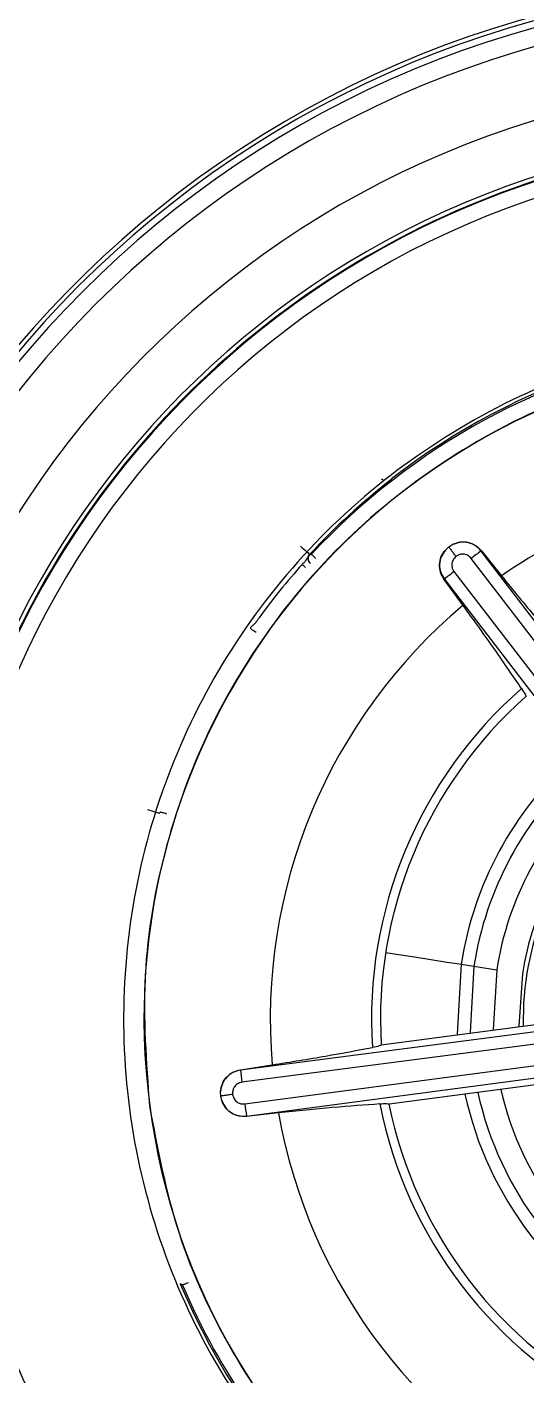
# Model space of a CAD drawing. Extents: x 832 to 912, y 781 to 934.
# Drawn here: x 840.366 to 840.846, y 855.786 to 857.083 of the extents above; entities that cross this region are included whole.
import ezdxf

# ---------------------------------------------------------------- set-up
doc = ezdxf.new("R2010")
doc.units = 0
doc.header["$MEASUREMENT"] = 0
doc.layers.add('1', color=4, linetype='Continuous')

# ---------------------------------------------------------------- blocks, each defined once
blk = doc.blocks.new('2026 SOVEREIGN HL')
at = {"layer": '1', "color": 3, "linetype": 'Continuous', "lineweight": 25}
for p, q in [((8.9792, 59.5523), (8.9793, 59.5522)), ((8.9876, 59.553), (8.9873, 59.5533)), ((9.0391, 59.4849), (9.0424, 59.4879)), ((9.0424, 59.4879), (9.0463, 59.4904)), ((9.0738, 59.4842), (9.0735, 59.4839)), ((9.3348, 59.1425), (9.0735, 59.4839)), ((9.0738, 59.4842), (9.0931, 59.46)), ((9.3253, 59.1355), (9.064, 59.4769)), ((9.0382, 59.4569), (9.0379, 59.4566)), ((9.0562, 59.4317), (9.0379, 59.4566)), ((9.0382, 59.4569), (9.3001, 59.1159)), ((9.0474, 59.4642), (9.3094, 59.1232)), ((9.0543, 59.0866), (9.0505, 59.0192)), ((9.0543, 59.0866), (9.0666, 59.0847)), ((9.0666, 59.0847), (9.0629, 59.0208)), ((9.0666, 59.0847), (9.0885, 59.0812)), ((9.0885, 59.0812), (9.085, 59.0237)), ((9.1132, 59.0774), (9.1099, 59.0269)), ((8.9775, 59.009), (9.2234, 59.0413)), ((9.2684, 59.0403), (8.842, 58.9847)), ((9.2697, 59.0286), (8.8434, 58.973)), ((8.8461, 58.9523), (9.2724, 59.0086)), ((8.842, 58.9851), (8.8726, 58.9898)), ((8.8478, 58.9406), (9.2741, 58.9969)), ((8.842, 58.9851), (8.842, 58.9847)), ((9.2307, 58.9843), (8.9849, 58.9521)), ((8.823, 58.9598), (8.8229, 58.9643)), ((8.7545, 58.9504), (8.7548, 58.9505)), ((8.824, 58.9554), (8.823, 58.9598)), ((8.8478, 58.9406), (8.8479, 58.9402)), ((8.8786, 58.9436), (8.8479, 58.9402))]:
    blk.add_line(p, q, dxfattribs=at)
at = {"layer": '1', "color": 3, "linetype": 'Continuous', "lineweight": 25, "flags": 128}
for points in [[(8.9774, 59.5535), (8.9781, 59.553), (8.9792, 59.5523)], [(8.8999, 59.4887), (8.9015, 59.4871), (8.9031, 59.4856), (8.9046, 59.4843), (8.9059, 59.4831), (8.907, 59.4821), (8.9078, 59.4813), (8.9083, 59.4808), (8.9085, 59.4807)], [(8.9047, 59.468), (8.9043, 59.4685), (8.9038, 59.4689), (8.9033, 59.4693), (8.9029, 59.4697), (8.9025, 59.4701), (8.9021, 59.4704), (8.9017, 59.4707), (8.9014, 59.471)], [(8.9085, 59.4807), (8.9095, 59.4807), (8.9103, 59.4808)], [(8.9146, 59.4768), (8.9138, 59.4775), (8.913, 59.4783), (8.9122, 59.479), (8.9116, 59.4796), (8.911, 59.4801), (8.9106, 59.4805), (8.9104, 59.4807), (8.9103, 59.4808)], [(8.8522, 59.4089), (8.8521, 59.4099), (8.852, 59.4106)], [(8.8571, 59.4055), (8.8561, 59.4062), (8.8552, 59.4068), (8.8544, 59.4074), (8.8537, 59.4079), (8.8531, 59.4083), (8.8526, 59.4086), (8.8523, 59.4088), (8.8522, 59.4089)], [(8.7525, 59.2354), (8.7546, 59.2347), (8.7567, 59.234), (8.7587, 59.2334), (8.7603, 59.2329), (8.7618, 59.2324), (8.7628, 59.2321), (8.7635, 59.2319), (8.7637, 59.2318)], [(8.7637, 59.2318), (8.7646, 59.2324), (8.7653, 59.2328)], [(8.7709, 59.231), (8.7698, 59.2314), (8.7688, 59.2317), (8.7678, 59.232), (8.767, 59.2323), (8.7663, 59.2325), (8.7658, 59.2327), (8.7654, 59.2328), (8.7653, 59.2328)], [(8.9817, 59.098), (8.9879, 59.097), (9.0093, 59.0937), (9.0272, 59.0909), (9.041, 59.0887), (9.0501, 59.0873), (9.0543, 59.0866)], [(8.7864, 58.778), (8.7852, 58.7786), (8.7842, 58.7791)], [(8.7918, 58.7803), (8.7908, 58.7799), (8.7898, 58.7794), (8.7888, 58.779), (8.788, 58.7787), (8.7873, 58.7784), (8.7868, 58.7782), (8.7865, 58.7781), (8.7864, 58.778)]]:
    blk.add_lwpolyline(points, dxfattribs=at)
at = {"layer": '1', "color": 3, "linetype": 'Continuous', "lineweight": 25}
for centre, radius, start, end in [((9.3901, 59.0339), 1, 97.4786, 277.4786), ((9.3901, 59.0339), 0.996, 101.0114, 191.0114), ((9.3901, 59.0339), 0.9895, 101.0114, 281.0114), ((9.3901, 59.0339), 0.972, 101.0114, 281.0114), ((9.3901, 59.0339), 0.9039, 101.355, 281.0114), ((9.3901, 59.0339), 0.8484, 97.4786, 200.9867), ((9.3901, 59.0339), 0.8476, 97.4786, 277.1238), ((9.3901, 59.0339), 0.8523, 101.355, 281.0114), ((9.3901, 59.0339), 0.8324, 97.4786, 277.1238), ((9.3901, 59.0339), 0.6573, 49.4876, 127.7933), ((9.3901, 59.0339), 0.6557, 100.1174, 137.0336), ((9.3901, 59.0339), 0.6408, 97.4786, 187.4786), ((9.3901, 59.0339), 0.6569, 127.7894, 137.1482), ((9.3901, 59.0339), 0.5194, 97.4786, 124.8721), ((9.1829, 59.326), 0.1921, 124.7233, 128.2415), ((9.3901, 59.0339), 0.6557, 138.1884, 143.9625), ((8.9129, 59.4766), 0.00591, 137.1574, 231.0737), ((9.161, 59.3118), 0.19, 126.6956, 130.2538), ((9.3901, 59.0339), 0.5194, 130.0113, 184.8721), ((9.3901, 59.0339), 0.422, 131.1529, 183.7134), ((9.3901, 59.0339), 0.4134, 131.4197, 183.4422), ((9.3901, 59.0339), 0.3399, 132.2672, 171.0755), ((9.3901, 59.0339), 0.3275, 132.4494, 171.0755), ((9.3901, 59.0339), 0.3053, 132.8111, 171.0755), ((9.3901, 59.0339), 0.2803, 133.2889, 171.0755), ((9.3901, 59.0339), 0.2761, 133.3773, 181.41), ((9.3872, 59.0286), 1.552, 180.0058, 359.9942), ((9.0311, 59.0002), 0.1897, 184.6941, 188.2582), ((9.3901, 59.0339), 0.3275, 192.4494, 242.3963), ((9.3901, 59.0339), 0.3053, 192.8111, 242.0251), ((9.3901, 59.0339), 0.6408, 187.4786, 277.4786), ((9.0333, 58.9742), 0.1884, 186.683, 190.2703), ((9.3901, 59.0339), 0.422, 191.1529, 243.7133), ((9.3901, 59.0339), 0.4134, 191.4156, 243.4422), ((9.3901, 59.0339), 0.3399, 192.2672, 242.5833), ((9.3901, 59.0339), 0.5194, 190.0113, 244.8721), ((9.3901, 59.0339), 0.996, 191.0114, 281.0114), ((9.3901, 59.0339), 0.6573, 202.8056, 247.7933), ((9.3901, 59.0339), 0.6557, 202.968, 227.0336)]:
    blk.add_arc(centre, radius, start, end, dxfattribs=at)
for points, knots in [([(7.8352, 59.0284), (7.8354, 59.0476), (7.8359, 59.0955), (7.8415, 59.1763), (7.8526, 59.2648), (7.8679, 59.3471), (7.8823, 59.4079), (7.8948, 59.4539), (7.9055, 59.49), (7.9177, 59.5275), (7.9315, 59.5665), (7.9508, 59.6167), (7.9743, 59.6715), (7.9997, 59.7243), (8.0169, 59.7573), (8.0267, 59.7754), (8.0435, 59.8056), (8.0785, 59.8646), (8.1367, 59.9498), (8.2016, 60.0314), (8.2557, 60.091), (8.2971, 60.1332), (8.3315, 60.1661), (8.3694, 60.2003), (8.4142, 60.2379), (8.4617, 60.2747), (8.5074, 60.3072), (8.5428, 60.3308), (8.5792, 60.3537), (8.6287, 60.3831), (8.7003, 60.421), (8.7814, 60.458), (8.8595, 60.4883), (8.9189, 60.508), (8.9647, 60.5216), (9.0011, 60.5314), (9.0394, 60.5408), (9.0797, 60.5495), (9.1337, 60.5598), (9.1942, 60.5687), (9.2536, 60.5748), (9.2903, 60.5774), (9.3084, 60.5784), (9.3144, 60.5787), (9.3439, 60.58), (9.4106, 60.5813), (9.5144, 60.5765), (9.6178, 60.5641), (9.6942, 60.5499), (9.7449, 60.5386), (9.7814, 60.5295), (9.8194, 60.519), (9.859, 60.507), (9.9083, 60.4906), (9.9618, 60.4705), (10.014, 60.4484), (10.0522, 60.4309), (10.073, 60.4206), (10.0812, 60.4166)], [0, 0, 0, 0, 0.018254, 0.045505, 0.076959, 0.102938, 0.125005, 0.136333, 0.148247, 0.160748, 0.173835, 0.18751, 0.211902, 0.23045, 0.243151, 0.247309, 0.250004, 0.275964, 0.312497, 0.347924, 0.374993, 0.388976, 0.404055, 0.42023, 0.437502, 0.45955, 0.477317, 0.490805, 0.50001, 0.518199, 0.54547, 0.576932, 0.602893, 0.625008, 0.63638, 0.648316, 0.660817, 0.673881, 0.687511, 0.713025, 0.731945, 0.744269, 0.747958, 0.749184, 0.749998, 0.776046, 0.812472, 0.848712, 0.874939, 0.886229, 0.898124, 0.910624, 0.923729, 0.937441, 0.960009, 0.977962, 0.991294, 1, 1, 1, 1]), ([(9.3041, 59.6887), (9.2616, 59.6807), (9.1765, 59.6645), (9.058, 59.6094), (8.952, 59.5339), (8.8629, 59.4387), (8.794, 59.3281), (8.7481, 59.2062), (8.7268, 59.0776), (8.731, 58.9474), (8.7606, 58.8204), (8.8143, 58.7017), (8.8902, 58.5958), (8.9852, 58.5067), (9.0959, 58.4377), (9.2178, 58.3922), (9.3465, 58.3695), (9.4329, 58.3758), (9.4761, 58.379)], [0, 0, 0, 0, 0.0624992, 0.1249994, 0.1874991, 0.2499998, 0.3124994, 0.3749996, 0.4374995, 0.4999993, 0.5624995, 0.6249997, 0.6875001, 0.7499996, 0.8124995, 0.8749999, 0.9374996, 1, 1, 1, 1]), ([(9.3067, 59.6695), (9.2654, 59.6617), (9.1828, 59.6461), (9.0677, 59.5925), (8.9648, 59.5192), (8.8784, 59.4269), (8.8114, 59.3195), (8.7672, 59.2011), (8.7452, 59.0762), (8.7514, 58.9923), (8.7545, 58.9504)], [0, 0, 0, 0, 0.125, 0.2500002, 0.3749996, 0.4999998, 0.625, 0.7499996, 0.8749993, 1, 1, 1, 1]), ([(9.0379, 59.4566), (9.0366, 59.4589), (9.034, 59.4632), (9.0331, 59.471), (9.0346, 59.4787), (9.0376, 59.4828), (9.0391, 59.4849)], [0, 0, 0, 0, 0.259516, 0.513509, 0.76081, 1, 1, 1, 1]), ([(9.0391, 59.4849), (9.0376, 59.4828), (9.0346, 59.4786), (9.0332, 59.471), (9.0342, 59.4633), (9.0368, 59.459), (9.0382, 59.4569)], [0, 0, 0, 0, 0.250048, 0.500067, 0.750062, 1, 1, 1, 1]), ([(9.0494, 59.4788), (9.0488, 59.4795), (9.0474, 59.4813), (9.0457, 59.4836), (9.0443, 59.4855), (9.0433, 59.4867), (9.0426, 59.4876), (9.0425, 59.4878), (9.0424, 59.4879)], [0, 0, 0, 0, 0.164253, 0.391999, 0.529748, 0.680062, 0.838663, 1, 1, 1, 1]), ([(9.0463, 59.4904), (9.0486, 59.4912), (9.0534, 59.493), (9.0612, 59.4925), (9.0684, 59.4897), (9.072, 59.486), (9.0738, 59.4842)], [0, 0, 0, 0, 0.243281, 0.488237, 0.739137, 1, 1, 1, 1]), ([(9.0735, 59.4839), (9.0718, 59.4858), (9.0683, 59.4895), (9.0611, 59.4924), (9.0534, 59.493), (9.0486, 59.4912), (9.0463, 59.4904)], [0, 0, 0, 0, 0.24998, 0.499972, 0.75, 1, 1, 1, 1]), ([(8.9014, 59.471), (8.902, 59.4717), (8.9035, 59.4732), (8.9054, 59.4752), (8.9064, 59.4767), (8.9068, 59.4776), (8.9071, 59.4783), (8.9075, 59.4794), (8.9081, 59.4801), (8.9085, 59.4807)], [0, 0, 0, 0, 0.187156, 0.44082, 0.645833, 0.75567, 0.805037, 0.860519, 1, 1, 1, 1]), ([(8.9085, 59.4807), (8.9085, 59.4807), (8.9085, 59.4807), (8.9085, 59.4807), (8.9085, 59.4807)], [0, 0, 0, 0, 0.5585923, 1, 1, 1, 1]), ([(9.0494, 59.4788), (9.0483, 59.4777), (9.0461, 59.4755), (9.0451, 59.4712), (9.0455, 59.4673), (9.0468, 59.4652), (9.0474, 59.4642)], [0, 0, 0, 0, 0.280925, 0.560246, 0.780575, 1, 1, 1, 1]), ([(9.064, 59.4769), (9.0629, 59.478), (9.0607, 59.4802), (9.0564, 59.4812), (9.0525, 59.4807), (9.0505, 59.4794), (9.0494, 59.4788)], [0, 0, 0, 0, 0.282434, 0.561958, 0.778095, 1, 1, 1, 1]), ([(9.0931, 59.46), (9.1045, 59.4461), (9.1278, 59.4175), (9.1464, 59.396), (9.1559, 59.3849)], [0, 0, 0, 0, 0.487208, 1, 1, 1, 1]), ([(9.1124, 59.3516), (9.1042, 59.3637), (9.0883, 59.3872), (9.0667, 59.4171), (9.0562, 59.4317)], [0, 0, 0, 0, 0.512285, 1, 1, 1, 1]), ([(8.852, 59.4106), (8.8524, 59.4111), (8.853, 59.4119), (8.8543, 59.4127), (8.8551, 59.4133), (8.8561, 59.4143), (8.8572, 59.4158), (8.8584, 59.4175), (8.8593, 59.4188), (8.8599, 59.4197)], [0, 0, 0, 0, 0.1215409, 0.2109335, 0.3163054, 0.5284943, 0.6671042, 0.7905868, 1, 1, 1, 1]), ([(8.852, 59.4106), (8.852, 59.4106), (8.852, 59.4106), (8.852, 59.4106), (8.852, 59.4106)], [0, 0, 0, 0, 0.5604199, 1, 1, 1, 1]), ([(9.1124, 59.3516), (9.1138, 59.3496), (9.1166, 59.3454), (9.1166, 59.3444), (9.1167, 59.3439)], [0, 0, 0, 0, 0.500013, 1, 1, 1, 1]), ([(8.8169, 57.5624), (8.7428, 57.5969), (8.5954, 57.6655), (8.4244, 57.7827), (8.2966, 57.8913), (8.2273, 57.9611), (8.1837, 58.01), (8.1616, 58.0359), (8.1402, 58.0622), (8.1194, 58.0889), (8.0993, 58.116), (8.0863, 58.1344), (8.0791, 58.1449), (8.0761, 58.1493), (8.0651, 58.1655), (8.0392, 58.2055), (7.9995, 58.2732), (7.9607, 58.3511), (7.9291, 58.4253), (7.9049, 58.4903), (7.867, 58.6095), (7.8275, 58.7887), (7.8214, 58.9479), (7.8183, 59.0284)], [0, 0, 0, 0, 0.129677, 0.258113, 0.327996, 0.396076, 0.414164, 0.432191, 0.45016, 0.468074, 0.485938, 0.503754, 0.50401, 0.506146, 0.512184, 0.535169, 0.581912, 0.636876, 0.67337, 0.710079, 0.747044, 0.872204, 1, 1, 1, 1]), ([(8.8726, 58.9898), (8.8903, 58.9926), (8.9268, 58.9985), (8.9547, 59.0038), (8.969, 59.0065)], [0, 0, 0, 0, 0.487205, 1, 1, 1, 1]), ([(8.9775, 59.009), (8.9771, 59.0087), (8.9764, 59.008), (8.9714, 59.007), (8.969, 59.0065)], [0, 0, 0, 0, 0.499978, 1, 1, 1, 1]), ([(8.8229, 58.9643), (8.8233, 58.9668), (8.8241, 58.9719), (8.8285, 58.9783), (8.8346, 58.9832), (8.8395, 58.9844), (8.842, 58.9851)], [0, 0, 0, 0, 0.243199, 0.488239, 0.739063, 1, 1, 1, 1]), ([(8.842, 58.9847), (8.8396, 58.9841), (8.8346, 58.983), (8.8285, 58.9782), (8.8241, 58.9718), (8.8233, 58.9668), (8.8229, 58.9643)], [0, 0, 0, 0, 0.249972, 0.499955, 0.749965, 1, 1, 1, 1]), ([(8.8434, 58.973), (8.8419, 58.9726), (8.8389, 58.9718), (8.8359, 58.9686), (8.8344, 58.9649), (8.8345, 58.9625), (8.8345, 58.9613)], [0, 0, 0, 0, 0.282368, 0.561949, 0.77805, 1, 1, 1, 1]), ([(8.7545, 58.9504), (8.7623, 58.9091), (8.7779, 58.8266), (8.8315, 58.7115), (8.9048, 58.6086), (8.9971, 58.5221), (9.1045, 58.4552), (9.2228, 58.411), (9.3478, 58.3889), (9.4316, 58.3951), (9.4736, 58.3982)], [0, 0, 0, 0, 0.125, 0.249999, 0.374999, 0.499999, 0.624999, 0.749999, 0.875, 1, 1, 1, 1]), ([(8.8345, 58.9613), (8.8335, 58.9612), (8.8313, 58.9609), (8.8284, 58.9605), (8.8261, 58.9602), (8.8246, 58.96), (8.8234, 58.9598), (8.8231, 58.9598), (8.823, 58.9598)], [0, 0, 0, 0, 0.1642268, 0.3919296, 0.5297257, 0.6800713, 0.8386493, 1, 1, 1, 1]), ([(8.824, 58.9554), (8.8251, 58.953), (8.8272, 58.9484), (8.8331, 58.9434), (8.8402, 58.9403), (8.8453, 58.9405), (8.8478, 58.9406)], [0, 0, 0, 0, 0.250036, 0.500017, 0.750053, 1, 1, 1, 1]), ([(8.8479, 58.9402), (8.8453, 58.9402), (8.8402, 58.9401), (8.833, 58.9433), (8.8272, 58.9484), (8.8251, 58.9531), (8.824, 58.9554)], [0, 0, 0, 0, 0.259529, 0.513545, 0.76082, 1, 1, 1, 1]), ([(8.8345, 58.9613), (8.8349, 58.9598), (8.8356, 58.9568), (8.8388, 58.9537), (8.8425, 58.9521), (8.8449, 58.9522), (8.8461, 58.9523)], [0, 0, 0, 0, 0.280893, 0.560296, 0.780514, 1, 1, 1, 1]), ([(8.9761, 58.9522), (8.9616, 58.9512), (8.9332, 58.9491), (8.8965, 58.9454), (8.8786, 58.9436)], [0, 0, 0, 0, 0.5122785, 1, 1, 1, 1]), ([(8.9761, 58.9522), (8.9786, 58.9524), (8.9836, 58.9528), (8.9845, 58.9523), (8.9849, 58.9521)], [0, 0, 0, 0, 0.5000143, 1, 1, 1, 1])]:
    blk.add_open_spline(points, degree=3, knots=knots, dxfattribs=at)

msp = doc.modelspace()

# ---------------------------------------------------------------- block references
at = {"layer": '1'}
msp.add_blockref('2026 SOVEREIGN HL', (831.7292, 797.0948), dxfattribs=at)

doc.saveas('drawing.dxf')
